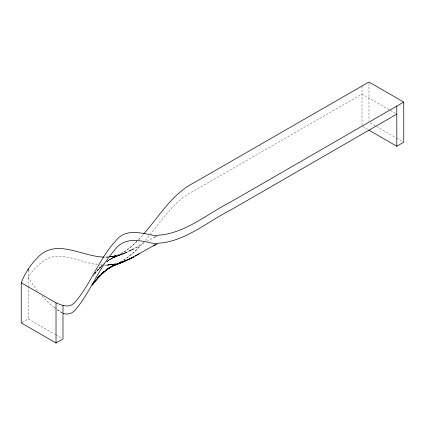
<?xml version="1.0" encoding="UTF-8"?>
<svg xmlns="http://www.w3.org/2000/svg" width="425" height="425" viewBox="0 0 425 425"><rect width="100%" height="100%" fill="white"/><g stroke="black" fill="none" stroke-linecap="round" stroke-linejoin="round"><path stroke-width="0.32" stroke-dasharray="2.12 1.59" d="M93.128 275.926L95.683 272.393L94.488 273.976M94.69 273.928L99.96 267.447L94.382 273.992M95.195 273.068L104.237 263.309L97.458 270.236L102 265.864M138.741 239.434L142.768 235.004M120.1 261.959C150.981 245.331 162.562 206.412 194.283 190.628L362.02 94.052L389.188 109.735M136.914 241.257C129.758 248.758 120.939 255.494 110.319 256.758L115.542 255.967L109.167 256.96M138.667 239.477L139.538 238.584M139.538 246.617C134.141 252.307 128.334 257.805 121.311 261.444M137.137 241.102C132.419 245.863 127.282 250.304 121.311 253.412M102.297 265.349L101.352 266.178L102.361 265.349M106.914 261.641L110.144 259.181L106.643 261.731M106.765 261.72L111.663 258.496L107.977 260.658M144.155 242.856C134.226 249.008 123.733 254.363 112.487 257.646L121.784 254.357L131.904 249.81L130.215 250.649M146.827 241.299L156.368 236.364L154.28 237.177L157.266 236.013M21.787 322.607L28.204 318.904L54.995 334.369M135.288 248.009L139.118 245.82M106.946 261.274L116.37 256.19L110.824 258.91L120.769 254.548L111.796 258.214L125.147 252.955M123.388 253.704L126.076 252.636L118.198 255.606L127.787 251.86M116.45 263.367L110.319 264.791L104.81 265.126L113.757 264.424L106.712 265.221L111.982 264.791M115.377 263.904L110.319 264.855L114.888 264.106M113.937 264.207L110.319 264.791M114.001 256.068L119.106 254.91L110.319 256.827M110.319 256.758L117.321 255.473L110.298 256.721M113.836 264.281L106.643 265.12L108.513 265.072M105.421 257.093L109.687 256.785M106.643 257.088L108.481 256.923M108.513 257.04L106.712 257.194L110.006 256.923M110.665 256.87L111.982 256.758L110.245 256.902M99.949 264.913L102.372 265.083M97.548 264.626C83.767 263.033 70.996 255.77 56.939 256.248C48.641 256.716 41.443 261.699 35.854 267.522A40.078 23.136 -60 0 0 28.204 277.164A66.762 38.547 60 0 0 37.4 290.604M390.277 110.362L395.707 113.496M370.117 122.82L395.771 137.626M396.339 137.955L403.182 141.907M362.594 126.501L367.721 129.466M55.569 334.698L61.838 338.321M62.427 313.098L56.605 309.15M54.156 307.333L56.116 308.789M41.969 295.959L43.159 297.245A72.877 42.075 60 0 0 46.628 300.757A77.536 44.763 60 0 0 55.255 308.183M368.98 83.242L368.98 120.849M362.02 86.02L362.02 124.865M28.204 270.369L28.204 285.775M28.204 286.439L28.204 318.904M61.88 312.773A77.536 44.763 60 0 1 56.727 309.283M133.599 248.933L129.498 251.032L133.599 248.933"/><path stroke-width="0.64" d="M93.128 283.958L95.683 280.42L92.103 285.17L99.96 275.48L93.5 283.002L104.237 271.336L97.458 278.269L108.449 268.01L101.352 274.205L110.144 267.213L105.145 270.852L111.663 266.528L107.451 268.998M143.576 234.069C159.412 216.192 172.199 193.704 194.283 182.596L368.98 82.009L403.75 102.085L403.75 142.237L396.796 146.248L368.863 130.124M113.613 265.312C128.695 261.136 141.509 251.887 155.268 244.843L153.202 245.809L157.266 244.04M104.199 257.093C80.819 256.705 54.883 236.507 35.854 259.489A40.078 23.136 -60 0 0 28.204 269.137A42.925 24.783 -60 0 0 21.266 282.768L56.02 302.839C61.561 305.198 68.59 308.231 73.764 303.392A14.631 8.447 -60 0 0 74.917 302.366C90.934 283.661 98.855 259.255 115.605 241.028C124.881 228.31 140.319 232.81 153.266 235.338C182.506 235.965 206.598 214.046 231.524 201.498L403.75 102.085M21.25 282.763L21.25 322.915L56.02 342.991L62.98 338.98L62.98 305.426M396.796 114.123L231.524 209.53C206.449 222.057 181.666 244.816 152.208 243.249C138.093 239.833 123.617 237.065 114.07 250.75C98.356 268.818 90.445 292.257 74.917 310.393A14.631 8.447 -60 0 1 73.764 311.424C70.853 314.043 66.64 314.691 62.98 313.453M135.288 256.041L139.118 253.852M107.493 268.988L116.37 264.223L110.824 266.937L120.769 262.581L111.796 266.241L125.147 260.987L113.677 265.285M396.796 106.096L396.796 146.248M56.02 302.839L56.02 342.991M28.204 269.137L28.204 270.369M133.599 256.96L129.498 259.064L133.599 256.96M130.215 258.676L118.198 263.638L124.366 261.402L121.656 262.416L131.904 257.842L130.215 258.676"/></g></svg>
